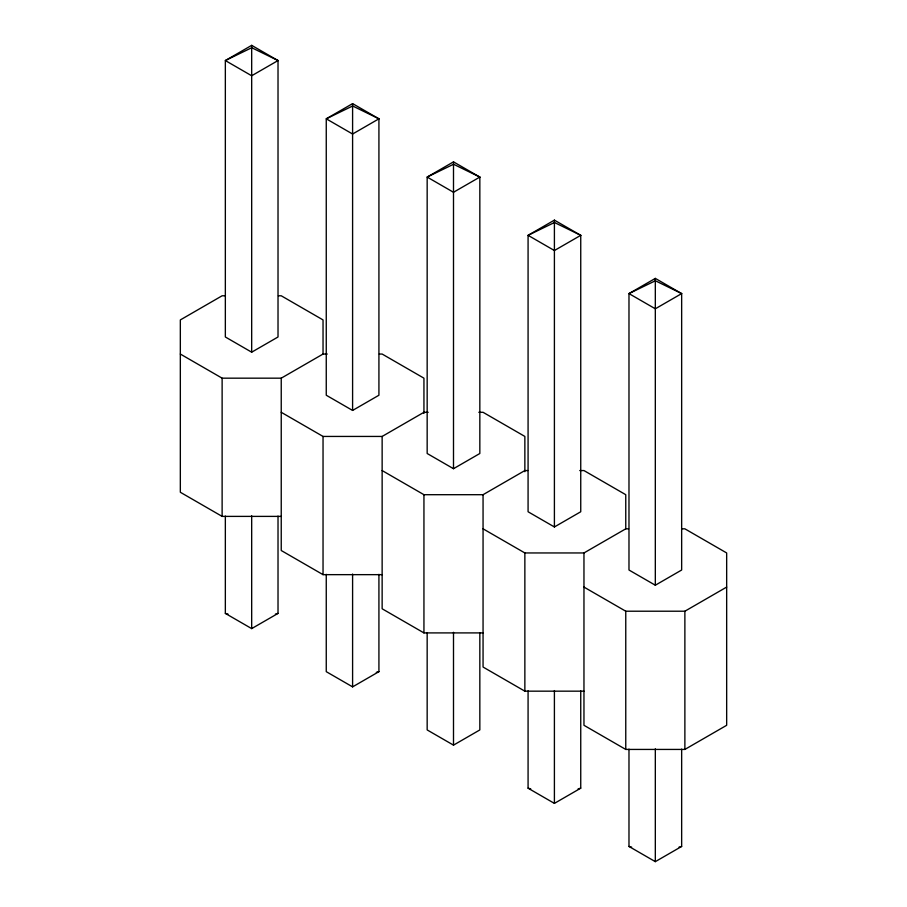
<?xml version="1.0" encoding="UTF-8"?>
<svg xmlns="http://www.w3.org/2000/svg" width="907" height="907" viewBox="0 0 907 907"><rect width="100%" height="100%" fill="white"/><g stroke="black" fill="none" stroke-linecap="round" stroke-linejoin="round"><path stroke-width="1.36" d="M251.681 45.35L225.344 60.554L225.344 336.985L251.681 352.188L278.018 336.985L278.018 60.554L251.681 45.35L251.681 352.188M352.596 103.613L326.259 118.817L326.259 395.237L352.596 410.44L378.922 395.237L378.922 118.817L352.596 103.613L352.596 410.44M453.5 161.865L427.163 177.069L427.163 453.5L453.5 468.704L479.837 453.5L479.837 177.069L453.5 161.865L453.5 468.704M554.404 220.129L528.078 235.332L528.078 511.763L554.404 526.967L580.741 511.763L580.741 235.332L554.404 220.129L554.404 526.967M180.334 354.047L222.124 378.174L281.238 378.174L323.039 354.047L327.257 354.047M655.319 278.392L628.982 293.596L628.982 570.015L655.319 585.219L681.656 570.015L681.656 293.596L655.319 278.392L655.319 585.219M281.238 412.3L323.039 436.437L382.142 436.437L423.943 412.3L428.172 412.3M382.142 470.563L423.943 494.7L483.057 494.7L524.858 470.563L527.67 470.563M225.344 516.094L225.344 613.404L251.681 628.608L278.018 613.404L278.018 516.094M483.057 528.826L524.858 552.953L583.961 552.953L625.762 528.826L628.574 528.826M326.259 574.358L326.259 671.668L352.596 686.871L378.922 671.668L378.922 574.358M583.961 587.078L625.762 611.216L684.876 611.216L726.666 587.078M427.163 632.61L427.163 729.931L453.5 745.135L479.837 729.931L479.837 632.61M528.078 690.873L528.078 788.183L554.404 803.387L580.741 788.183L580.741 690.873M583.961 552.953L583.961 725.294L625.762 749.431L684.876 749.431L726.666 725.294L726.666 552.953L684.876 528.826L682.064 528.826M628.982 749.137L628.982 846.446L655.319 861.65L681.656 846.446L681.656 749.137M275.399 614.084L278.018 613.404M376.303 672.336L378.922 671.668M578.122 788.852L580.741 788.183M679.037 847.115L681.656 846.446M224.936 295.784L222.124 295.784L180.334 319.922L180.334 492.263L222.124 516.389L281.238 516.389M278.426 295.784L281.238 295.784L323.039 319.922L323.039 354.047M379.33 354.047L382.142 354.047L423.943 378.174L423.943 413.433M478.828 412.3L483.057 412.3L524.858 436.437L524.858 471.697M579.743 470.563L583.961 470.563L625.762 494.7L625.762 528.826M281.238 378.174L281.238 550.515L323.039 574.653L382.142 574.653M382.142 436.437L382.142 608.778L423.943 632.905L483.057 632.905M483.057 494.7L483.057 667.042L524.858 691.168L583.961 691.168M225.344 613.404L227.997 614.084M528.078 788.183L530.731 788.852M628.982 846.446L631.635 847.115M684.876 611.216L684.876 749.431M655.319 748.819L655.319 861.65M625.762 611.216L625.762 749.431M554.404 690.567L554.404 803.387M524.858 552.953L524.858 691.168M453.5 632.304L453.5 745.135M423.943 494.7L423.943 632.905M352.596 574.04L352.596 686.871M323.039 436.437L323.039 574.653M251.681 515.788L251.681 628.608M222.124 378.174L222.124 516.389M278.018 60.554L251.681 75.757L225.344 60.554L251.738 47.72L278.018 60.554M378.922 118.817L352.596 134.021L326.259 118.817L352.642 105.983L378.922 118.817M479.837 177.069L453.5 192.273L427.163 177.069L453.557 164.246L479.837 177.069M580.741 235.332L554.404 250.536L528.078 235.332L554.46 222.498L580.741 235.332M681.656 293.596L655.319 308.788L628.982 293.596L655.364 280.762L681.656 293.596"/></g></svg>
